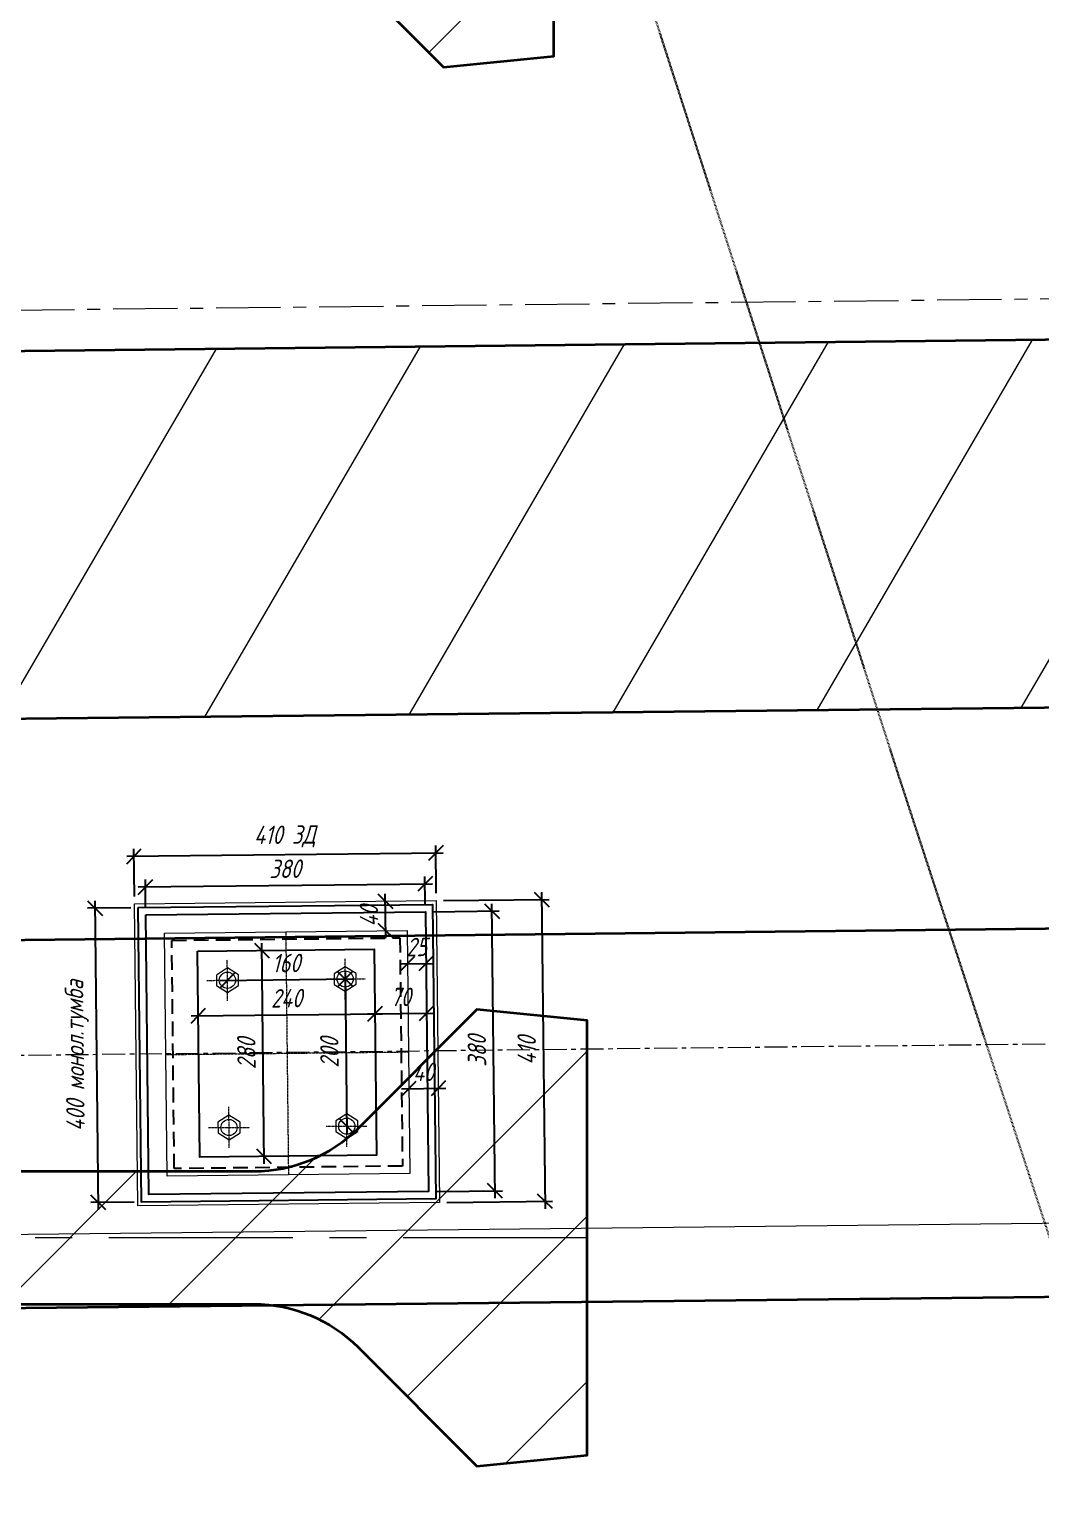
# Model space of a CAD drawing. Header units: millimetres. Extents: x 265754 to 14267433, y -6145605 to 2433772.
# Drawn here: x 7942644 to 7944017, y -571347 to -569347 of the extents above; entities that cross this region are included whole.
import ezdxf

# ---------------------------------------------------------------- set-up
doc = ezdxf.new("R2010")
doc.units = ezdxf.units.MM
for name, pattern in [('невидимая', [9.524999999999999, 6.35, -3.175]), ('осевая', [2, 1.25, -0.25, 0.25, -0.25]), ('осеваяX2', [4, 2.5, -0.5, 0.5, -0.5]), ('Штриховая', [3, 2, -1])]:
    doc.linetypes.add(name, pattern=pattern)
for name, color, linetype, lineweight in [('1-Бетон', 106, 'Continuous', 35), ('ИС_Med', 7, 'Continuous', 35), ('ИС_Основная', 7, 'Continuous', 35), ('ИС_Ось', 3, 'осевая', 18), ('ИС_Тон', 3, 'Continuous', 18), ('ИС_Штр', 3, 'Continuous', 9), ('ИС_Штриховка', 2, 'Continuous', 9), ('МДП_Ось', 1, 'осеваяX2', 30)]:
    doc.layers.add(name, color=color, linetype=linetype, lineweight=lineweight)
doc.layers.add('ИС_Невидимая', color=4, linetype='невидимая')
doc.styles.add('0', font='isocpeur.ttf', dxfattribs={"width": 0.8, "oblique": 15})
doc.dimstyles.new('М10', dxfattribs={"dimscale": 10, "dimtxt": 2.5, "dimasz": 2, "dimexe": 1, "dimexo": 1, "dimgap": 1, "dimtad": 1, "dimdec": 0, "dimtxsty": '0', "dimblk1": 'OBLIQUE', "dimblk2": 'OBLIQUE', "dimsah": 1, "dimcen": 2.5, "dimdle": 1, "dimclrd": 256, "dimclre": 256, "dimclrt": 256, "dimaunit": 1, "dimadec": 0, "dimazin": 0, "dimtfac": 0.75, "dimtdec": 0, "dimtmove": 1, "dimatfit": 2, "dimldrblk": 'OBLIQUE', "dimfxl": 1, "dimtolj": 1, "dimtzin": 0, "dimlwd": -1, "dimlwe": -1, "dimarcsym": 0})

# ---------------------------------------------------------------- blocks, each defined once
blk = doc.blocks.new('болт БО')
at = {"layer": 'ИС_Тон', "linetype": 'осевая'}
for p, q in [((-0.1288116180771794, -27.84737553508876), (0.1288116183113743, 27.84737553520426)), ((-27.8473755350301, 0.1288116181356145), (27.84737553503055, -0.1288116181353871))]:
    blk.add_line(p, q, dxfattribs=at)
at = {"layer": 'ИС_Тон'}
blk.add_lwpolyline([(14.96664636836476, -7.295342044146537), (15.03303712032357, 7.157535470322273), (0.07648264958743312, 16.64982433590194), (-14.96664636713922, 7.295342045052394), (-15.03303711909848, -7.157535469416189), (-0.07648264836325325, -16.64982433522869)], close=True, dxfattribs=at)
blk.add_circle((1.168700691778213e-10, -4.547473508864641e-13), 11, dxfattribs=at)
blk = doc.blocks.new('_OBLIQUE')
at = {"color": 0, "linetype": 'ByBlock', "lineweight": -2}
blk.add_line((0.5000000000000001, 0.4999999999999999), (-0.5000000000000001, -0.4999999999999999), dxfattribs=at)
blk = doc.blocks.new('*D1586')
at = {"layer": 'Defpoints', "transparency": 16777216}
blk.add_line((-134.5914305062979, 114.4579756437452), (45.40856949372392, 114.4579756437452), dxfattribs=at)
at = {"layer": 'Defpoints', "color": 0, "transparency": 16777216}
for p in [(-124.5914305062979, 114.4579756996536), (35.40856949372392, 114.4579756437452), (35.40856949372392, 114.4579756437452)]:
    blk.add_point(p, dxfattribs=at)
at = {"layer": 'Defpoints', "transparency": 16777216, "xscale": 20, "yscale": 20, "zscale": 20, "rotation": 180}
blk.add_blockref('_OBLIQUE', (-124.5914305062979, 114.4579756437452), dxfattribs=at)
at = {"layer": 'Defpoints', "transparency": 16777216, "xscale": 20, "yscale": 20, "zscale": 20}
blk.add_blockref('_OBLIQUE', (35.40856949372392, 114.4579756437452), dxfattribs=at)
at = {"layer": 'Defpoints', "transparency": 16777216, "insert": (-44.591430506287, 136.9579756437452), "char_height": 25, "attachment_point": 5, "style": '0'}
blk.add_mtext('\\A1;160', dxfattribs=at)
blk = doc.blocks.new('*D1587')
at = {"layer": 'Defpoints', "transparency": 16777216}
blk.add_line((35.40880478220057, 124.5088570149674), (35.40880478220062, -95.49114298541102), dxfattribs=at)
at = {"layer": 'Defpoints', "color": 0, "transparency": 16777216}
for p in [(35.40880476772146, 114.5088570149674), (35.40880478220062, -85.49114298541102), (35.40880478220062, -85.49114298541102)]:
    blk.add_point(p, dxfattribs=at)
at = {"layer": 'Defpoints', "transparency": 16777216, "xscale": 20, "yscale": 20, "zscale": 20}
for p, rotation in [((35.40880478220057, 114.5088570149674), 90), ((35.40880478220062, -85.49114298541102), 270)]:
    blk.add_blockref('_OBLIQUE', p, dxfattribs=dict(at, rotation=rotation))
at = {"layer": 'Defpoints', "transparency": 16777216, "insert": (12.90880478220059, 14.50885701477818), "char_height": 25, "attachment_point": 5, "rotation": 90, "style": '0'}
blk.add_mtext('\\A1;200', dxfattribs=at)
blk = doc.blocks.new('*D1593')
at = {"layer": 'Defpoints', "transparency": 16777216}
blk.add_line((-174.5911951646412, 66.70392627399997), (85.40880483535148, 66.70392627399997), dxfattribs=at)
at = {"layer": 'Defpoints', "color": 0, "transparency": 16777216}
for p in [(-164.5911951646412, 66.7039263578481), (75.40880483535148, 66.70392627402907), (75.40880483535148, 66.70392627399997)]:
    blk.add_point(p, dxfattribs=at)
at = {"layer": 'Defpoints', "transparency": 16777216, "xscale": 20, "yscale": 20, "zscale": 20, "rotation": 180}
blk.add_blockref('_OBLIQUE', (-164.5911951646412, 66.70392627399997), dxfattribs=at)
at = {"layer": 'Defpoints', "transparency": 16777216, "xscale": 20, "yscale": 20, "zscale": 20}
blk.add_blockref('_OBLIQUE', (75.40880483535148, 66.70392627399997), dxfattribs=at)
at = {"layer": 'Defpoints', "transparency": 16777216, "insert": (-44.59119516464489, 89.20392627399997), "char_height": 25, "attachment_point": 5, "style": '0'}
blk.add_mtext('\\A1;240', dxfattribs=at)
blk = doc.blocks.new('*D1594')
at = {"layer": 'Defpoints', "transparency": 16777216}
blk.add_line((-77.35079311184379, -135.4911429460336), (-77.35079311184386, 164.5088570539666), dxfattribs=at)
at = {"layer": 'Defpoints', "color": 0, "transparency": 16777216}
for p in [(-77.35079311184384, 154.5088570539666), (-77.35079311184384, 154.5088570539666), (-77.35079320966182, -125.4911429460336)]:
    blk.add_point(p, dxfattribs=at)
at = {"layer": 'Defpoints', "transparency": 16777216, "xscale": 20, "yscale": 20, "zscale": 20}
for p, rotation in [((-77.35079311184384, 154.5088570539666), 90), ((-77.35079311184379, -125.4911429460336), 270)]:
    blk.add_blockref('_OBLIQUE', p, dxfattribs=dict(at, rotation=rotation))
at = {"layer": 'Defpoints', "transparency": 16777216, "insert": (-99.8507931118438, 14.50885705396652), "char_height": 25, "attachment_point": 5, "rotation": 90, "style": '0'}
blk.add_mtext('\\A1;280', dxfattribs=at)
blk = doc.blocks.new('*D1595')
at = {"layer": 'Defpoints', "transparency": 16777216}
blk.add_line((65.40880483535148, 66.70392624952365), (155.4088048353588, 66.70392624952365), dxfattribs=at)
at = {"layer": 'Defpoints', "color": 0, "transparency": 16777216}
for p in [(75.40880483535148, 66.70392627402907), (145.4088048353588, 66.70392624958185), (145.4088048353588, 66.70392624952365)]:
    blk.add_point(p, dxfattribs=at)
at = {"layer": 'Defpoints', "transparency": 16777216, "xscale": 20, "yscale": 20, "zscale": 20, "rotation": 180}
blk.add_blockref('_OBLIQUE', (75.40880483535148, 66.70392624952365), dxfattribs=at)
at = {"layer": 'Defpoints', "transparency": 16777216, "xscale": 20, "yscale": 20, "zscale": 20}
blk.add_blockref('_OBLIQUE', (145.4088048353588, 66.70392624952365), dxfattribs=at)
at = {"layer": 'Defpoints', "transparency": 16777216, "insert": (110.4088048353551, 89.20392624952365), "char_height": 25, "attachment_point": 5, "style": '0'}
blk.add_mtext('\\A1;70', dxfattribs=at)
blk = doc.blocks.new('*D1596')
at = {"layer": 'Defpoints', "transparency": 16777216}
blk.add_line((110.4088048589838, 134.3160017424379), (155.4088048589838, 134.3160017424379), dxfattribs=at)
at = {"layer": 'Defpoints', "color": 0, "transparency": 16777216}
for p in [(120.4088048589838, 134.3160017511691), (145.4088048589838, 134.3160017424962), (145.4088048589838, 134.3160017424379)]:
    blk.add_point(p, dxfattribs=at)
at = {"layer": 'Defpoints', "transparency": 16777216, "xscale": 20, "yscale": 20, "zscale": 20, "rotation": 180}
blk.add_blockref('_OBLIQUE', (120.4088048589838, 134.3160017424379), dxfattribs=at)
at = {"layer": 'Defpoints', "transparency": 16777216, "xscale": 20, "yscale": 20, "zscale": 20}
blk.add_blockref('_OBLIQUE', (145.4088048589838, 134.3160017424379), dxfattribs=at)
at = {"layer": 'Defpoints', "transparency": 16777216, "insert": (132.9088048589838, 156.8160017468617), "char_height": 25, "attachment_point": 5, "style": '0'}
blk.add_mtext('\\A1;25', dxfattribs=at)
blk = doc.blocks.new('*D1597')
at = {"layer": 'Defpoints', "transparency": 16777216}
blk.add_line((110.408804799692, -35.3711190202157), (170.4088047997138, -35.3711190202157), dxfattribs=at)
at = {"layer": 'Defpoints', "color": 0, "transparency": 16777216}
for p in [(120.408804799692, -35.37111900618766), (160.4088047997138, -35.3711190202157), (160.4088047997138, -35.3711190202157)]:
    blk.add_point(p, dxfattribs=at)
at = {"layer": 'Defpoints', "transparency": 16777216, "xscale": 20, "yscale": 20, "zscale": 20, "rotation": 180}
blk.add_blockref('_OBLIQUE', (120.408804799692, -35.3711190202157), dxfattribs=at)
at = {"layer": 'Defpoints', "transparency": 16777216, "xscale": 20, "yscale": 20, "zscale": 20}
blk.add_blockref('_OBLIQUE', (160.4088047997138, -35.3711190202157), dxfattribs=at)
at = {"layer": 'Defpoints', "transparency": 16777216, "insert": (140.408804799692, -12.87111901317257), "char_height": 25, "attachment_point": 5, "style": '0'}
blk.add_mtext('\\A1;40', dxfattribs=at)
blk = doc.blocks.new('*D1588')
at = {"layer": 'Defpoints', "transparency": 16777216}
for p, q in [((-259.5911951112648, 284.3531216889096), (170.4088048887279, 284.3531216889096)), ((-249.5911951112648, 229.5088571141241), (-249.5911951112648, 294.3531216889096)), ((160.4088048887279, 229.5088569709333), (160.4088048887279, 294.3531216889096))]:
    blk.add_line(p, q, dxfattribs=at)
at = {"layer": 'Defpoints', "color": 0, "transparency": 16777216}
for p in [(160.4088048887279, 284.3531216889096), (-249.5911951112648, 219.5088571141241), (160.4088048887279, 219.5088569709333)]:
    blk.add_point(p, dxfattribs=at)
at = {"layer": 'Defpoints', "transparency": 16777216, "xscale": 20, "yscale": 20, "zscale": 20, "rotation": 180}
blk.add_blockref('_OBLIQUE', (-249.5911951112648, 284.3531216889096), dxfattribs=at)
at = {"layer": 'Defpoints', "transparency": 16777216, "xscale": 20, "yscale": 20, "zscale": 20}
blk.add_blockref('_OBLIQUE', (160.4088048887279, 284.3531216889096), dxfattribs=at)
at = {"layer": 'Defpoints', "transparency": 16777216, "insert": (-44.59119511126846, 308.7281216889096), "char_height": 25, "attachment_point": 5, "style": '0'}
blk.add_mtext('\\A1;410 ЗД', dxfattribs=at)
blk = doc.blocks.new('*D1589')
at = {"layer": 'Defpoints', "transparency": 16777216}
for p, q in [((-244.5911951165035, 242.5192419534433), (155.4088048834819, 242.5192419534433)), ((-234.5911951165035, 214.5088571088854), (-234.5911951165035, 252.5192419534433)), ((145.4088048834819, 214.508856976172), (145.4088048834819, 252.5192419534433))]:
    blk.add_line(p, q, dxfattribs=at)
at = {"layer": 'Defpoints', "color": 0, "transparency": 16777216}
for p in [(145.4088048834819, 242.5192419534433), (-234.5911951165035, 204.5088571088854), (145.4088048834819, 204.508856976172)]:
    blk.add_point(p, dxfattribs=at)
at = {"layer": 'Defpoints', "transparency": 16777216, "xscale": 20, "yscale": 20, "zscale": 20, "rotation": 180}
blk.add_blockref('_OBLIQUE', (-234.5911951165035, 242.5192419534433), dxfattribs=at)
at = {"layer": 'Defpoints', "transparency": 16777216, "xscale": 20, "yscale": 20, "zscale": 20}
blk.add_blockref('_OBLIQUE', (145.4088048834819, 242.5192419534433), dxfattribs=at)
at = {"layer": 'Defpoints', "transparency": 16777216, "insert": (-44.59119511651079, 265.0192419534433), "char_height": 25, "attachment_point": 5, "style": '0'}
blk.add_mtext('\\A1;380', dxfattribs=at)
blk = doc.blocks.new('*D1590')
at = {"layer": 'Defpoints', "transparency": 16777216}
blk.add_line((91.22692856039797, 169.5088569950604), (91.22692856039795, 229.5088569950605), dxfattribs=at)
at = {"layer": 'Defpoints', "color": 0, "transparency": 16777216}
for p in [(91.22692856039069, 219.5088569950605), (91.22692856039797, 219.5088569950605), (91.2269285464063, 179.5088569950604)]:
    blk.add_point(p, dxfattribs=at)
at = {"layer": 'Defpoints', "transparency": 16777216, "xscale": 20, "yscale": 20, "zscale": 20}
for p, rotation in [((91.22692856039797, 219.5088569950605), 90), ((91.22692856039797, 179.5088569950604), 270)]:
    blk.add_blockref('_OBLIQUE', p, dxfattribs=dict(at, rotation=rotation))
at = {"layer": 'Defpoints', "transparency": 16777216, "insert": (68.72692855341302, 199.5088569950894), "char_height": 25, "attachment_point": 5, "rotation": 90, "style": '0'}
blk.add_mtext('\\A1;40', dxfattribs=at)
blk = doc.blocks.new('*D1591')
at = {"layer": 'Defpoints', "transparency": 16777216}
for p, q in [((155.408804883482, 204.5088569761721), (245.8727592602446, 204.5088569761721)), ((235.8727592602447, -185.4911430238281), (235.8727592602446, 214.5088569761721)), ((155.408804750754, -175.4911430238281), (245.8727592602447, -175.4911430238281))]:
    blk.add_line(p, q, dxfattribs=at)
at = {"layer": 'Defpoints', "color": 0, "transparency": 16777216}
for p in [(145.408804883482, 204.5088569761721), (235.8727592602446, 204.5088569761721), (145.408804750754, -175.4911430238281)]:
    blk.add_point(p, dxfattribs=at)
at = {"layer": 'Defpoints', "transparency": 16777216, "xscale": 20, "yscale": 20, "zscale": 20}
for p, rotation in [((235.8727592602446, 204.5088569761721), 90), ((235.8727592602447, -175.4911430238281), 270)]:
    blk.add_blockref('_OBLIQUE', p, dxfattribs=dict(at, rotation=rotation))
at = {"layer": 'Defpoints', "transparency": 16777216, "insert": (213.3727592602446, 14.50885697617193), "char_height": 25, "attachment_point": 5, "rotation": 90, "style": '0'}
blk.add_mtext('\\A1;380', dxfattribs=at)
blk = doc.blocks.new('*D1592')
at = {"layer": 'Defpoints', "transparency": 16777216}
for p, q in [((303.6341532354927, 229.5088569709334), (303.6341532354928, -200.4911430290668)), ((170.408804888728, 219.5088569709334), (313.6341532354927, 219.5088569709334)), ((170.4088047455298, -190.4911430290668), (313.6341532354928, -190.4911430290668))]:
    blk.add_line(p, q, dxfattribs=at)
at = {"layer": 'Defpoints', "color": 0, "transparency": 16777216}
for p in [(160.408804888728, 219.5088569709334), (160.4088047455298, -190.4911430290668), (303.6341532354928, -190.4911430290668)]:
    blk.add_point(p, dxfattribs=at)
at = {"layer": 'Defpoints', "transparency": 16777216, "xscale": 20, "yscale": 20, "zscale": 20}
for p, rotation in [((303.6341532354927, 219.5088569709334), 90), ((303.6341532354928, -190.4911430290668), 270)]:
    blk.add_blockref('_OBLIQUE', p, dxfattribs=dict(at, rotation=rotation))
at = {"layer": 'Defpoints', "transparency": 16777216, "insert": (281.1341532354927, 14.50885697093324), "char_height": 25, "attachment_point": 5, "rotation": 90, "style": '0'}
blk.add_mtext('\\A1;410', dxfattribs=at)
blk = doc.blocks.new('*D1585')
at = {"layer": 'Defpoints', "transparency": 16777216}
for p, q in [((-303.4498259851318, 224.508857112378), (-303.4498259851317, -195.4911428875931)), ((-254.5911951130039, 214.508857112378), (-313.4498259851318, 214.508857112378)), ((-254.5911952527387, -185.4911428875931), (-313.4498259851317, -185.4911428875931))]:
    blk.add_line(p, q, dxfattribs=at)
at = {"layer": 'Defpoints', "color": 0, "transparency": 16777216}
for p in [(-244.5911951130039, 214.508857112378), (-303.4498259851317, -185.4911428875931), (-244.5911952527387, -185.4911428875931)]:
    blk.add_point(p, dxfattribs=at)
at = {"layer": 'Defpoints', "transparency": 16777216, "xscale": 20, "yscale": 20, "zscale": 20}
for p, rotation in [((-303.4498259851318, 214.508857112378), 90), ((-303.4498259851317, -185.4911428875931), 270)]:
    blk.add_blockref('_OBLIQUE', p, dxfattribs=dict(at, rotation=rotation))
at = {"layer": 'Defpoints', "transparency": 16777216, "insert": (-329.6998259851317, 14.50885711239253), "char_height": 25, "attachment_point": 5, "rotation": 90, "style": '0'}
blk.add_mtext('\\A1;400 монол.тумба', dxfattribs=at)
blk = doc.blocks.new('Б33')
at = {"layer": 'ИС_Med'}
blk.add_lwpolyline([(-15.08812343867604, -0.6870502139208838), (15.1118765613065, -0.6870502139209975), (15.1118765613065, 0.7129497860732954), (-15.08812343867604, 0.7129497860734091)], close=True, dxfattribs=at)
at = {"layer": 'ИС_Ось', "linetype": 'осевая', "ltscale": 25}
blk.add_lwpolyline([(-16.48812343867027, 0.01294978609064401), (16.51187656132973, 0.0129497860907577)], dxfattribs=at)
blk = doc.blocks.new('Б1530')
at = {"layer": 'ИС_Штриховка', "ltscale": 15}
h = blk.add_hatch(dxfattribs=at)
h.set_pattern_fill('ANSI31', color=256, scale=50, style=0)
h.set_pattern_definition([(45, (-959244.342347345, -236738.1997060364), (-112.2532015133644, 112.2532015133644), [])])
edge = h.paths.add_edge_path()
edge.add_line((-699.999999852851, -180.0000000094878), (-699.9999998530839, -1.498672645539045e-06))
edge.add_line((-699.9999998530839, -1.498672645539045e-06), (699.9999998530839, 1.498672645539045e-06))
edge.add_line((699.9999998530839, 1.498672645539045e-06), (699.9999998530839, -179.9999982033041))
edge.add_line((699.9999998530839, -179.9999982033041), (389.9999999606516, -179.9999989250791))
edge.add_arc((390.0000006591436, -479.99999892505), 299.9999999999709, 90.00000013340214, 179.9999999871823)
edge.add_line((90.00000065914355, -479.9999988579366), (90.0000005926704, -1077.157285340945))
edge.add_arc((290.000000592554, -1077.157285385678), 199.9999999998836, 179.999999987185, 224.99999991699)
edge.add_line((148.5786441504024, -1218.578641418047), (310.0000006540213, -1379.999998389569))
edge.add_line((310.0000006540213, -1379.999998389569), (295.0000005525071, -1529.999998762098))
edge.add_line((295.0000005525071, -1529.999998762098), (-294.9999992984813, -1529.999998762098))
edge.add_line((-294.9999992984813, -1529.999998762098), (-309.9999994577374, -1379.999998389569))
edge.add_line((-309.9999994577374, -1379.999998389569), (-148.5786432343302, -1218.578642163979))
edge.add_arc((-289.999999472755, -1077.157285927678), 200.0000000000749, 315.0000000004304, 359.9999999628558)
edge.add_line((-89.99999947263859, -1077.157286057336), (-89.99999927985482, -479.9999991760997))
edge.add_arc((-389.9999992798548, -479.9999989814823), 300, 359.9999999628308, 450.0000001899868)
edge.add_line((-390.0000002746237, -179.9999989815115), (-699.999999852851, -180.0000000094878))
blk.add_lwpolyline([(-699.999999852851, -180.0000000094878), (-699.9999998530839, -1.498672645539045e-06), (699.9999998530839, 1.498672645539045e-06), (699.9999998530839, -179.9999982033041), (389.9999999606516, -179.9999989250791, 0.414213561625605), (90.00000065914355, -479.9999988579366), (90.0000005926704, -1077.157285340945, 0.1989123670611729), (148.5786441504024, -1218.578641418047), (310.0000006540213, -1379.999998389569), (295.0000005525071, -1529.999998762098), (-294.9999992984813, -1529.999998762098), (-309.9999994577374, -1379.999998389569), (-148.5786432343302, -1218.578642163979, 0.1989123672093204), (-89.99999947263859, -1077.157286057336), (-89.99999927985482, -479.9999991760997, 0.4142135635343125), (-390.0000002746237, -179.9999989815115)], format="xyb", close=True)
at = {"layer": 'Defpoints'}
for p, q in [((-700, -39.13950313709211), (-950, -39.13950313709211)), ((-950, -39.13950313709211), (-950, -137.0805100142024)), ((700, -39.13950313709211), (950, -39.13950313709211)), ((950, -39.13950313709211), (950, -137.0805100142024)), ((-980, -60.64792471571127), (-980, -158.5889315928216)), ((980, -60.64792471571127), (980, -158.5889315928216)), ((-700, -158.5889315928216), (-980, -158.5889315928216)), ((700, -158.5889315928216), (980, -158.5889315928216))]:
    blk.add_line(p, q, dxfattribs=at)
at = {"layer": 'ИС_Ось', "ltscale": 200}
blk.add_line((6.270129233598709e-07, -1529.999998762098), (6.270129233598709e-07, 0), dxfattribs=at)
blk = doc.blocks.new('е344н')
at = {"layer": 'ИС_Med'}
for p in [(-6649.999999792315, 296.7773461239412), (-4749.999999942258, 251.5773398554884)]:
    blk.add_blockref('Б1530', p, dxfattribs=at)
blk = doc.blocks.new('*U1643')
at = {"layer": 'Defpoints'}
for points in [[(-244.5911951130038, 214.5088571123779), (155.4088048870035, 214.5088569726504), (155.4088047472615, -185.4911430273205), (-244.5911952527385, -185.491142887593)], [(-164.5911951339585, 154.5088570844382), (75.40880486603419, 154.5088570006192), (75.40880476821621, -125.4911429993808), (-164.5911952317765, -125.4911429155618)]]:
    blk.add_lwpolyline(points, close=True, dxfattribs=at)
at = {"layer": 'Defpoints', "color": 1, "ltscale": 250}
blk.add_lwpolyline([(-234.5911951165035, 204.5088571088854), (145.4088048834819, 204.508856976172), (145.4088047507539, -175.491143023828), (-234.5911952492534, -175.4911428911146)], close=True, dxfattribs=at)
at = {"layer": 'Defpoints', "color": 1, "linetype": 'Штриховая', "ltscale": 10}
blk.add_lwpolyline([(-199.5911951287198, 169.5088570966618), (110.4088048712802, 169.5088569883956), (110.4088047629848, -140.4911430116044), (-199.591195237037, -140.4911429033382)], close=True, dxfattribs=at)
at = {"layer": 'ИС_Тон'}
for points in [[(-249.5911951112648, 219.5088571141241), (160.4088048887279, 219.5088569709333), (160.4088047455298, -190.4911430290667), (-249.5911952544702, -190.4911428858759)], [(-209.5911951252274, 179.5088571001543), (120.4088048747653, 179.508856984874), (120.4088047594778, -150.4911430150969), (-209.5911952405222, -150.4911428998457)]]:
    blk.add_lwpolyline(points, close=True, dxfattribs=at)
at = {"layer": 'ИС_Тон', "linetype": 'осевая'}
for points in [[(-44.59119512522739, 179.5088570425287), (-44.59119524052949, -150.4911429574713)], [(-209.5911951828675, 14.50885710018338), (120.4088048171252, 14.5088569849031)]]:
    blk.add_lwpolyline(points, dxfattribs=at)
at = {"layer": 'ИС_Тон'}
for p in [(-124.5911951480448, 114.5088570704684), (35.40880485192611, 114.508857014589), (-124.5911952179158, -85.49114292953163), (35.40880478209147, -85.49114298541099)]:
    blk.add_blockref('болт БО', p, dxfattribs=at)
at = {"layer": 'Defpoints'}
for base, p1, p2, angle, text, picture, middle in [((160.4088048887279, 284.3531216889096), (-249.5911951112648, 219.5088571141241), (160.4088048887279, 219.5088569709333), 359.9999999799897, '<> ЗД', '*D1588', (-44.59119511126846, 308.7281216889096)), ((-303.4498259851317, -185.4911428875931), (-244.5911951130038, 214.5088571123779), (-244.5911952527385, -185.491142887593), 89.99999998040657, '<> монол.тумба', '*D1585', (-329.6998259851317, 14.50885711239253))]:
    dim = blk.add_linear_dim(base=base, p1=p1, p2=p2, angle=angle, text=text, dimstyle='М10', dxfattribs=at)
    dim.commit()
    dim.dimension.update_dxf_attribs({"geometry": picture, "text_midpoint": middle})
for base, p1, p2, angle, picture, middle in [((145.4088048834819, 242.5192419534433), (-234.5911951165035, 204.5088571088854), (145.4088048834819, 204.508856976172), 359.9999999799897, '*D1589', (-44.59119511651079, 265.0192419534433)), ((303.6341532354928, -190.4911430290668), (160.4088048887279, 219.5088569709333), (160.4088047455298, -190.4911430290667), 89.99999998040657, '*D1592', (281.1341532354927, 14.50885697093324)), ((235.8727592602446, 204.5088569761721), (145.4088047507539, -175.491143023828), (145.4088048834819, 204.508856976172), 89.99999998040657, '*D1591', (213.3727592602446, 14.50885697617193)), ((-77.35079311184384, 154.5088570539666), (-77.35079320966179, -125.4911429460335), (-77.35079311184381, 154.5088570539665), 89.99999998040657, '*D1594', (-99.8507931118438, 14.50885705396652)), ((35.40856949372392, 114.4579756437452), (-124.5914305062979, 114.4579756996536), (35.40856949372392, 114.4579756437452), 359.9999999799897, '*D1586', (-44.591430506287, 136.9579756437452)), ((35.40880478220062, -85.49114298541102), (35.40880476772145, 114.5088570149674), (35.4088047822006, -85.49114298541099), 89.99999998040657, '*D1587', (12.90880478220059, 14.50885701477818)), ((75.40880483539183, 66.70392627403407), (-164.5911951646412, 66.7039263578481), (75.40880483535148, 66.70392627402907), 359.9999999799897, '*D1593', (-44.59119516464489, 89.20392627399997)), ((145.4088048353588, 66.70392624952365), (75.40880483535148, 66.70392627402907), (145.4088048353588, 66.70392624958185), 359.9999999799897, '*D1595', (110.4088048353551, 89.20392624952365))]:
    dim = blk.add_linear_dim(base=base, p1=p1, p2=p2, angle=angle, dimstyle='М10', dxfattribs=at)
    dim.commit()
    dim.dimension.update_dxf_attribs({"geometry": picture, "text_midpoint": middle})
for base, p1, p2, angle, picture, middle, set_off in [((91.22692856039365, 219.5088569950683), (91.22692854640195, 179.5088569950682), (91.22692856038634, 219.5088569950682), 89.99999998040657, '*D1590', (91.2269285534087, 199.5088569950973), (-4.320099833421409e-12, 7.87281351222191e-12)), ((145.4088048589769, 134.3160017424458), (120.4088048589769, 134.316001751177), (145.4088048589769, 134.3160017425041), 359.9999999799897, '*D1596', (132.9088048589769, 134.3160017468696), (-6.849631972727366e-12, 7.901235221652314e-12)), ((160.4088047997175, -35.37111902023918), (120.4088047996957, -35.37111900621113), (160.4088047997175, -35.37111902023918), 359.9999999799897, '*D1597', (140.4088047996957, -35.37111901319605), (3.680611371237319e-12, -2.347633198951371e-11))]:
    dim = blk.add_linear_dim(base=base, p1=p1, p2=p2, angle=angle, dimstyle='М10', dxfattribs=at)
    dim.commit()
    dim.dimension.update_dxf_attribs({"geometry": picture, "text_midpoint": middle, "dimtype": 128, "insert": set_off})
blk = doc.blocks.new('*U1642')
at = {"layer": 'ИС_Med', "color": 0, "linetype": 'ByBlock', "lineweight": -2, "transparency": 16777216}
blk.add_blockref('*U1643', (2000, 0), dxfattribs=at)
blk = doc.blocks.new('План Узловая')
at = {"layer": 'ИС_Штр'}
h = blk.add_hatch(dxfattribs=at)
h.set_pattern_fill('ANSI31', color=256, scale=75, angle=14.81052377493742)
h.set_pattern_definition([(59.81052377493729, (51042.48747052823, 15726.60762695764), (-205.8274345762676, 119.7438215556539), [])])
h.paths.add_polyline_path([(93982.12282701209, 12429.873986869), (65414.03637264943, 12116.19494749128), (65419.52606711636, 11616.22508514108), (93987.61252147937, 11929.90412451886)])
at = {"layer": 'ИС_Med'}
blk.add_lwpolyline([(65414.03718842805, 12116.12066836329), (94482.09268904623, 12435.3637124651)], dxfattribs=at)
at = {"layer": 'ИС_Невидимая', "ltscale": 0.2}
blk.add_lwpolyline([(75479.21936130524, -8648.107031702995), (72014.0877815485, 1906.319628953934), (70047.59892702103, 7919.846497535706), (68856.23819565773, 11563.36084616184), (66331.26675438881, 19413.95269787312)], dxfattribs=at)
at = {"layer": 'ИС_Основная', "color": 4}
for points in [[(63790.28695466212, 11237.39286708587), (64895.09676028753, 11310.44877235161), (96238.19027266582, 11654.59753003326)], [(64069.70209251408, 10754.77733611187), (64914.35149817017, 10810.63005089271), (96500.53771010245, 11157.44797872897)]]:
    blk.add_lwpolyline(points, dxfattribs=at)
at = {"layer": 'ИС_Ось', "color": 2, "ltscale": 70}
blk.add_lwpolyline([(173931.7129789479, 6849.039083617754), (149371.8698393077, 9444.603008795479), (130020.4920928834, 11127.51773473344), (98253.98959370548, 12531.78264908266), (64862.4893262262, 12165.14228050676), (32547.79332327511, 10028.32257018071), (7530.781608725927, 7151.077740384062)], dxfattribs=at)
at = {"layer": 'ИС_Ось', "color": 6, "ltscale": 25}
blk.add_lwpolyline([(171555.2733744095, 5934.975673662382), (146486.6045495929, 8584.31394850259), (127723.4753012578, 10216.07097017171), (98237.186056184, 11519.53714314057), (96603.15199281904, 11501.5953661137), (64901.46091584879, 11153.50918825902), (63539.38876502629, 11063.44172736257), (34182.77758778178, 9122.226331550512), (11767.37588040758, 6559.854624605272), (6618.952659764327, 5831.793216555263)], dxfattribs=at)
at = {"layer": 'ИС_Тон'}
blk.add_lwpolyline([(65414.03637230763, 12116.19497862033), (65419.52606677456, 11616.22511627025), (93987.61252113752, 11929.90415564791), (93982.12282667059, 12429.87401799794), (65414.03637230757, 12116.19497862144)], dxfattribs=at)
at = {"layer": 'ИС_Тон', "color": 6, "ltscale": 70}
for points in [[(171498.9306371038, 6098.804484876979), (146501.6572052492, 8740.597462894977), (127733.7478993334, 10372.77018774557), (98239.79292909795, 11676.57523053134), (96601.4282287499, 11658.58590289037), (64895.41492813086, 11310.45226680062), (63529.02971239609, 11220.09960309369), (34168.67450297053, 9278.63663194445), (11747.46516204055, 6715.601037012646), (6566.950308202533, 5983.001408492215)], [(171678.3661062302, 5577.056678460911), (146453.7188114378, 8242.87926419318), (127701.0326188374, 9873.728093561542), (98231.49078606052, 11176.4539331086), (96606.9179232376, 11158.61604054424), (64914.6696660858, 10810.63354533073), (63562.02032586816, 10721.18917082885), (34213.58878580894, 8780.514656167594), (11810.87509314559, 6219.593354186625), (6732.56289279426, 5501.446657100751)]]:
    blk.add_lwpolyline(points, dxfattribs=at)
at = {"layer": 'ИС_Med', "xscale": 1000, "yscale": 1000, "zscale": 1000, "rotation": 0.629085287027275}
for p in [(79363.58360922668, 12956.453343937), (80014.59795482003, 11063.48698451201)]:
    blk.add_blockref('Б33', p, dxfattribs=at)
at = {"layer": 'ИС_Med', "rotation": 0.6323532092443949}
blk.add_blockref('*U1642', (66069.75795980042, 11150.79369691282), dxfattribs=at)

msp = doc.modelspace()

# ---------------------------------------------------------------- linework, layer by layer
at = {"layer": 'МДП_Ось', "ltscale": 2, "flags": 128}
msp.add_lwpolyline([(7743020.992595687, -593330.2204492757), (7875995.041738242, -574045.6070504603, -0.06236864998936627), (8026972.342351574, -571109.4304036988), (8061759.606124713, -574780.1694094313, -0.0006835939129814829), (8066127.362766737, -575245.0831864031, -0.002050784183666171), (8070537.541818458, -575738.9143342129, -0.003417982021346757), (8074983.556319313, -576286.0585162179, -0.004785192664712867), (8079461.395765371, -576911.853947053, -0.006152421236037466), (8083965.726884553, -577642.1325494951, -0.007519673090427893), (8088489.448947108, -578503.0991005858, -0.008886952884495987), (8093023.240716463, -579521.1606231682, -0.01025426574051438), (8097555.105289772, -580722.6930873792, -0.1601430922746665), (8153134.948824895, -618559.8595920985, -0.01025426574051387), (8155916.350471443, -622338.4808565069, -0.008886952884495774), (8158525.636952834, -626183.3919233608, -0.007519673090428102), (8160985.074264622, -630076.525973689, -0.006152421236038218), (8163315.813701455, -633999.5298304628, -0.004785192664712388), (8165539.632439391, -637936.190375684, -0.003417982021346684), (8167678.608705627, -641872.0755668599, -0.002050784183666186), (8169754.846329005, -645794.1650306806, -0.0006835937965662782), (8171790.238388119, -649690.4788107921), (8184758.34710405, -674570.3202971127, 0.0006835937965661736), (8186775.97906046, -678432.6448135038, 0.002050784183666182), (8188793.496882007, -682243.8104068494, 0.003417982021347047), (8190832.591155495, -685995.9048459451, 0.004785192664713083), (8192912.373744836, -689677.5889339225, 0.006152421236038548), (8195050.799434346, -693276.8982754163, 0.00751967309042816), (8197264.460967481, -696780.9847788508, 0.008886952884496306), (8199568.362145425, -700175.8956863796, 0.01025426574051302), (8201975.664321106, -703446.3966451403, 0.2138723582029345), (8268493.021574076, -739259.4261616273, 0.01025426574051402), (8272545.094665596, -739468.4388355437, 0.008886952884494025), (8276647.583610649, -739522.8925601612, 0.007519673090428092), (8280791.538415405, -739441.9096317345, 0.006152421236037237), (8284973.570544253, -739245.6967650175, 0.004785192664712761), (8289192.088392084, -738955.1790515168, 0.003417982021346697), (8293446.987903847, -738591.9321772363, 0.002050784183666441), (8297739.323941261, -738178.1536178559, 0.0006835938547737822), (8302070.963949747, -737736.6645410234), (8315444.089647659, -736361.3322489178)], format="xyb", dxfattribs=at)

# ---------------------------------------------------------------- next in the draw order: block references
at = {"layer": 'ИС_Ось', "color": 4, "ltscale": 0.05}
msp.add_blockref('План Узловая', (7874968.788125941, -581924.4700561167), dxfattribs=at)

# ---------------------------------------------------------------- next in the draw order: block references
at = {"layer": '1-Бетон', "xscale": -1, "rotation": 90}
msp.add_blockref('е344н', (7942123.053967835, -575738.3465232389), dxfattribs=at)

doc.saveas('drawing.dxf')
